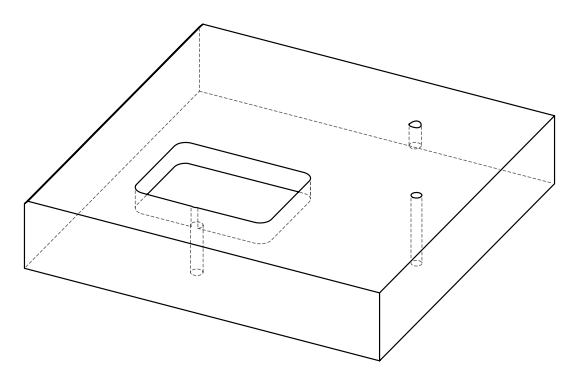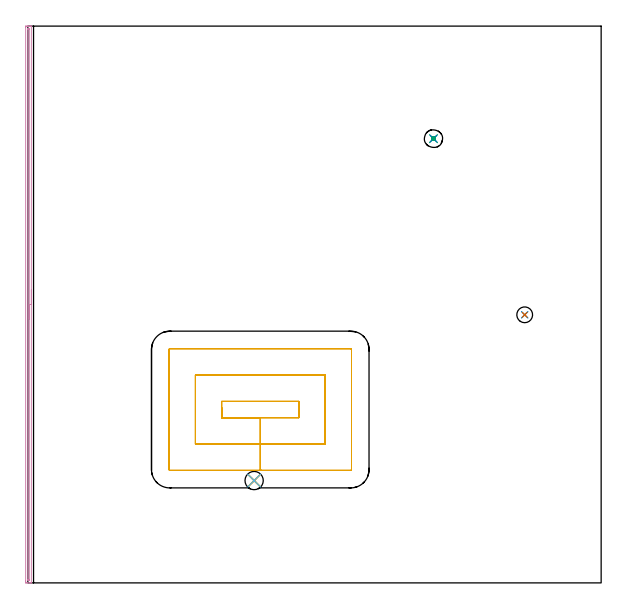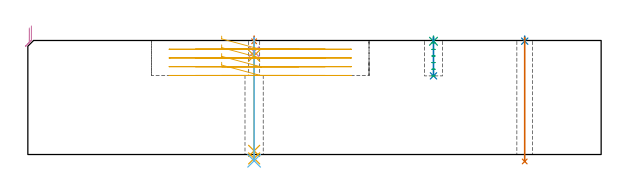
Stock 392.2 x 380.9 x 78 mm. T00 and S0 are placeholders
(PLAN: 11 operations, 7 tool changes, 15.2 min)
(1 SPOT_DRILL | STEP1HOLE | NXT0321_9005460120000 | 0.03 min | 1 mm3)
(2 SPOT_DRILL_1 | STEP1HOLE_1 | NXT0321_9005460120000 | 0.03 min | 1 mm3)
(3 SPOT_DRILL_2 | STEP1POCKET | NXT0321_9005460120000 | 0.03 min | 2 mm3)
(4 DRILL_BLIND_HOLE_INTO_CENTER | STEP1HOLE | NXT0301_022 | 0.04 min | 140 mm3)
(5 GUN_DRILL_THROUGH_HOLE | STEP1HOLE | UGT0307_001 | 0.39 min | 1369 mm3)
(6 SPADE_DRILL_TO_ENLARGE_THROUGH_HOLE | STEP1HOLE | UGT0306_003 | 0.34 min | 8034 mm3)
(7 DRILL_THROUGH_HOLE_INTO_CENTER | STEP1HOLE_1 | UGT0301_220 | 0.34 min | 7128 mm3)
(8 DRILL_BLIND_HOLE_INTO_CENTER_1 | STEP1POCKET | UGT0301_220 | 0.11 min | 1995 mm3)
(9 MILL_ROUGH_BLIND_HOLE_CONTOUR | STEP1POCKET | NXT0201_013 | Spiral | 0.27 min | 864 mm3)
(10 AREA_MILL | FG_CHAMFER_SURFACE | UGT0205_001 | 6.25 min | 2899 mm3)
(11 MILL_RECTANGULAR_POCKET | POCKET_RECTANGULAR_STRAIGHT | UGT0201_106 | Follow Part, ap 6, ae 75% | 7.39 min | 375318 mm3)
(TOOL NXT0321_9005460120000 | NC Spot Drill, 142deg, 12mm, Carbide, Uncoated | D12 PA142 FL30 Z2)
(TOOL NXT0301_022 | Carbide Drill 5.1mm [860.1-0510-015A1-MM 2214] | D5.1 PA140 FL28 Z2)
(TOOL UGT0307_001 | Gun Drill 5 mm | D5 PA130 FL24 Z1)
(TOOL UGT0306_003 | Spade Drill 12.5mm | D12.5 PA132 FL10 Z2)
(TOOL UGT0301_220 | Twist Drill 10.8 mm | D10.8 PA118 FL92 Z2)
(TOOL NXT0201_013 | ENDMILL 10mm | D10 FL30 Z4)
(TOOL UGT0205_001 | Chamfer Mill 20 x 3 x 45 deg. | D20 FL50 Z2)
(TOOL UGT0201_106 | End Mill 24 mm | D24 FL25 Z2)
(OP 1 SPOT_DRILL)
G17 G21 G94 G90
T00 M6
G54
G17 G0 G90 X154.8 Y70. S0 M3
G43 Z88. H0
G94 G81 G98 Z77.458 F250. R81.
G80
M5
M2
(OP 2 SPOT_DRILL_1)
G17 G21 G94 G90
T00 M6
G54
G17 G0 G90 X339.9 Y183.4 S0 M3
G43 Z88. H0
G94 G81 G98 Z77.535 F250. R81.
G80
M5
M2
(OP 3 SPOT_DRILL_2)
G17 G21 G94 G90
T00 M6
G54
G17 G0 G90 X277.5 Y303.9 S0 M3
G43 Z88. H0
G94 G81 G98 Z77.471 F250. R81.
G80
M5
M2
(OP 4 DRILL_BLIND_HOLE_INTO_CENTER)
G17 G21 G94 G90
T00 M6
G54
G17 G0 G90 X154.8 Y70. S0 M3
G43 Z88. H1
G94 G81 G98 Z70.35 F250. R80.
G80
M5
M2
(OP 5 GUN_DRILL_THROUGH_HOLE)
G17 G21 G94 G90
T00 M6
G54
G17 G0 G90 X154.8 Y70. M8
G43 Z88. H0
Z77.875
S716 M3
G94 G1 Z67.594 F125. M26
G4 X.084
Z2.5 F250.
G4 X.084
Z-2.666 F125.
G4 X.084
M5
M9
G0 Z77.875
Z88.
M2
(OP 6 SPADE_DRILL_TO_ENLARGE_THROUGH_HOLE)
G17 G21 G94 G90
T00 M6
G54
G17 G0 G90 X154.8 Y70. S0 M3
G43 Z88. H0
G94 G73 G98 Z-4.283 F250. Q11.755 R80.
G80
M5
M2
(OP 7 DRILL_THROUGH_HOLE_INTO_CENTER)
G17 G21 G94 G90
T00 M6
G54
G17 G0 G90 X339.9 Y183.4 S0 M3
G43 Z88. H0
G94 G73 G98 Z-4.745 F250. Q10.343 R80.
G80
M5
M2
(OP 8 DRILL_BLIND_HOLE_INTO_CENTER_1)
G17 G21 G94 G90
T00 M6
G54
G17 G0 G90 X277.5 Y303.9 S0 M3
G43 Z88. H0
G94 G81 G98 Z53.8 F250. R80.
G80
M5
M2
(OP 9 MILL_ROUGH_BLIND_HOLE_CONTOUR)
G17 G21 G94 G90
T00 M6
G54
G17 G0 G90 X277.5 Y303.9 S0 M3
G43 Z88. H0
Z76.467
G94 G3 X278.075 Y304.475 R0.575 F250.
X277.5 Y305.05 R0.575
X276.35 Y303.9 R1.15
X277.5 Y305.05 R-1.15
X276.925 Y304.475 R0.575
X277.5 Y303.9 R0.575
G0 Z71.933
G3 X278.075 Y304.475 R0.575
X277.5 Y305.05 R0.575
X276.35 Y303.9 R1.15
X277.5 Y305.05 R-1.15
X276.925 Y304.475 R0.575
X277.5 Y303.9 R0.575
G0 Z67.4
G3 X278.075 Y304.475 R0.575
X277.5 Y305.05 R0.575
X276.35 Y303.9 R1.15
X277.5 Y305.05 R-1.15
X276.925 Y304.475 R0.575
X277.5 Y303.9 R0.575
G0 Z62.867
G3 X278.075 Y304.475 R0.575
X277.5 Y305.05 R0.575
X276.35 Y303.9 R1.15
X277.5 Y305.05 R-1.15
X276.925 Y304.475 R0.575
X277.5 Y303.9 R0.575
G0 Z58.333
G3 X278.075 Y304.475 R0.575
X277.5 Y305.05 R0.575
X276.35 Y303.9 R1.15
X277.5 Y305.05 R-1.15
X276.925 Y304.475 R0.575
X277.5 Y303.9 R0.575
G0 Z53.8
G3 X278.075 Y304.475 R0.575
X277.5 Y305.05 R0.575
X276.35 Y303.9 R1.15
X277.5 Y305.05 R-1.15
X276.925 Y304.475 R0.575
X277.5 Y303.9 R0.575
G0 Z88.
M5
M2
(OP 10 AREA_MILL)
G17 G21 G94 G90
T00 M6
G54
G17 G0 G90 X2.4 Y200.45 S1061 M3
G43 Z88. H0
G94 G1 Y200.412 Z87.128 F250.
Y200.298 Z86.263
Y200.109 Z85.412
Y199.847 Z84.58
Y199.513 Z83.774
Y199.11 Z83.
Y198.642 Z82.264
Y198.11 Z81.572
Y197.521 Z80.929
Y196.878 Z80.339
Y196.186 Z79.808
Y195.45 Z79.34
Y194.676 Z78.937
Y193.87 Z78.603
Y193.038 Z78.341
Y192.187 Z78.152
Y191.322 Z78.038
Y190.45 Z78.
Y0.167
X2.405 Y0.01 Z77.995
X2.34 Y0.007 Z77.931
X1.932 Y0. Z77.532
X1.58 Z77.18
X0.896 Z76.492
X-0.338 Z75.259
X-0.889 Y0.001 Z74.705
X-1.149 Y0.002 Z74.446
X-1.491 Y0.007 Z74.105
X-1.493 Y0.014 Z74.103
X-1.499 Y0.618 Z74.101
X-1.5 Y1.229 Z74.1
Y380.
X-1.499 Y380.282 Z74.101
X-1.493 Y380.886 Z74.103
X-1.491 Y380.893 Z74.105
X-0.889 Y380.9 Z74.705
X-0.338 Z75.259
X0.004 Z75.6
X0.555 Z76.151
X0.896 Z76.492
X1.58 Z77.18
X1.932 Z77.532
X2.34 Y380.893 Z77.931
X2.397 Y380.89 Z77.988
X2.4 Y380.729 Z78.
Y190.45
X0.986 Z76.586
Y2.315
X0.985 Y2.226 Z76.585
X0.98 Y2.048 Z76.58
X0.978 Y2.008 Z76.578
X0.971 Y2.005 Z76.571
X0.947 Y2.002 Z76.547
X0.896 Y2.001 Z76.496
X0.407 Z76.007
X0.004 Y2.007 Z75.604
X-0.053 Y2.01 Z75.547
X-0.079 Y2.024 Z75.521
X-0.082 Y2.136 Z75.518
X-0.085 Y2.315 Z75.515
X-0.086 Y378.585 Z75.514
X-0.085 Y378.675 Z75.515
X-0.08 Y378.853 Z75.52
X-0.078 Y378.892 Z75.522
X-0.071 Y378.895 Z75.529
X-0.047 Y378.898 Z75.553
X0.004 Y378.899 Z75.604
X0.493 Z76.093
X0.896 Y378.893 Z76.496
X0.953 Y378.89 Z76.553
X0.979 Y378.876 Z76.579
X0.982 Y378.763 Z76.582
X0.985 Y378.585 Z76.585
X0.986 Y190.45 Z76.586
Y189.578 Z76.624
Y188.714 Z76.738
Y187.862 Z76.926
Y187.03 Z77.189
Y186.224 Z77.523
Y185.45 Z77.925
Y184.714 Z78.394
Y184.022 Z78.925
Y183.379 Z79.515
Y182.79 Z80.158
Y182.259 Z80.85
Y181.79 Z81.586
Y181.387 Z82.36
Y181.053 Z83.165
Y180.791 Z83.997
Y180.602 Z84.849
Y180.488 Z85.714
Y180.45 Z86.586
G0 Z88.
M5
M2
(OP 11 MILL_RECTANGULAR_POCKET)
G17 G21 G94 G90
T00 M6
G54
G17 G0 G90 X132.6 Y120.095 S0 M3
G43 Z88. H0
Z81.
G94 G1 Y113. Z79.099 F250.
X159. Z72.025
X185.4 F500.
Y124.2
X132.6
Y113.
X159.
Y95.
X203.4
Y142.2
X114.6
Y95.
X159.
Y77.
X220.9
G3 X221.4 Y77.5 R0.5
G1 Y159.7
G3 X220.9 Y160.2 R0.5
G1 X97.1
G3 X96.6 Y159.7 R0.5
G1 Y77.5
G3 X97.1 Y77. R0.5
G1 X159.
X160.
G0 X132.6 Y120.095 Z75.025
G1 Y113. Z73.124 F250.
X159. Z66.05
X185.4 F500.
Y124.2
X132.6
Y113.
X159.
Y95.
X203.4
Y142.2
X114.6
Y95.
X159.
Y77.
X220.9
G3 X221.4 Y77.5 R0.5
G1 Y159.7
G3 X220.9 Y160.2 R0.5
G1 X97.1
G3 X96.6 Y159.7 R0.5
G1 Y77.5
G3 X97.1 Y77. R0.5
G1 X159.
X160.
G0 X132.6 Y120.095 Z69.05
G1 Y113. Z67.149 F250.
X159. Z60.075
X185.4 F500.
Y124.2
X132.6
Y113.
X159.
Y95.
X203.4
Y142.2
X114.6
Y95.
X159.
Y77.
X220.9
G3 X221.4 Y77.5 R0.5
G1 Y159.7
G3 X220.9 Y160.2 R0.5
G1 X97.1
G3 X96.6 Y159.7 R0.5
G1 Y77.5
G3 X97.1 Y77. R0.5
G1 X159.
X160.
G0 X132.6 Y120.095 Z63.075
G1 Y113. Z61.174 F250.
X159. Z54.1
X185.4 F500.
Y124.2
X132.6
Y113.
X159.
Y95.
X203.4
Y142.2
X114.6
Y95.
X159.
Y77.
X220.9
G3 X221.4 Y77.5 R0.5
G1 Y159.7
G3 X220.9 Y160.2 R0.5
G1 X97.1
G3 X96.6 Y159.7 R0.5
G1 Y77.5
G3 X97.1 Y77. R0.5
G1 X159.
X160.
G0 Z88.
M5
M2
